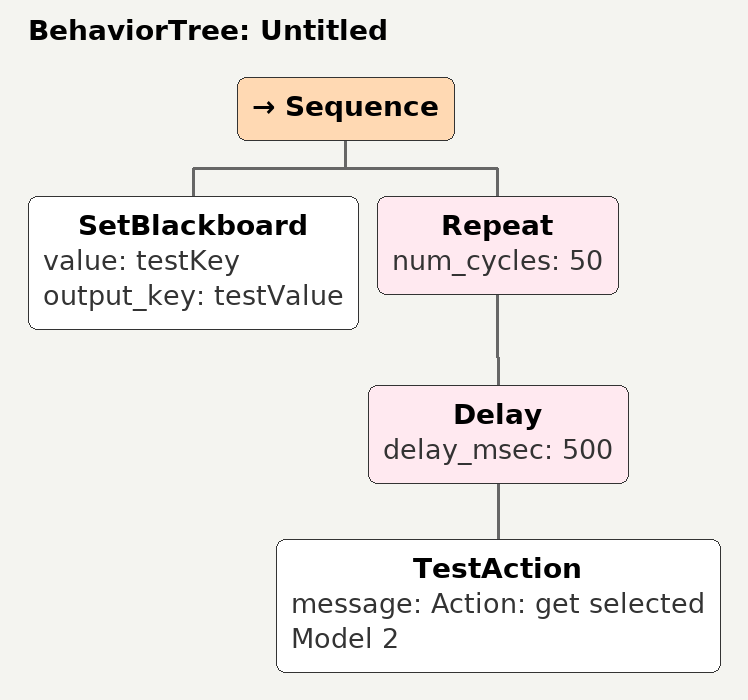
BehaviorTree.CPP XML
<?xml version="1.0" encoding="UTF-8"?>
<root BTCPP_format="4">
  <BehaviorTree ID="Untitled">
    <Sequence>
      <SetBlackboard value="testKey"
                     output_key="testValue"/>
      <Repeat num_cycles="50">
        <Delay delay_msec="500">
          <TestAction message="Action: get selected Model 2"/>
        </Delay>
      </Repeat>
    </Sequence>
  </BehaviorTree>

</root>
